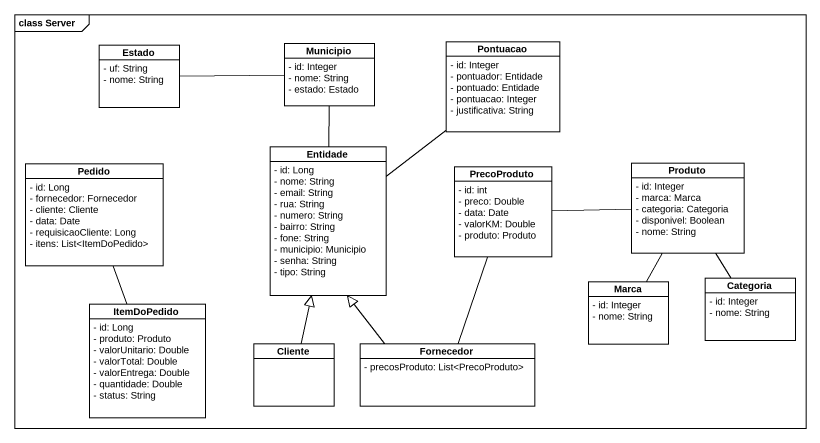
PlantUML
@startuml
mainframe class Server
hide circle
hide empty members
skinparam classAttributeIconSize 0
class Estado {
  - uf: String
  - nome: String
}
class Municipio {
  - id: Integer
  - nome: String
  - estado: Estado
}
class Pontuacao {
  - id: Integer
  - pontuador: Entidade
  - pontuado: Entidade
  - pontuacao: Integer
  - justificativa: String
}
class Entidade {
  - id: Long
  - nome: String
  - email: String
  - rua: String
  - numero: String
  - bairro: String
  - fone: String
  - municipio: Municipio
  - senha: String
  - tipo: String
}
class Pedido {
  - id: Long
  - fornecedor: Fornecedor
  - cliente: Cliente
  - data: Date
  - requisicaoCliente: Long
  - itens: List<ItemDoPedido>
}
class PrecoProduto {
  - id: int
  - preco: Double
  - data: Date
  - valorKM: Double
  - produto: Produto
}
class Produto {
  - id: Integer
  - marca: Marca
  - categoria: Categoria
  - disponivel: Boolean
  - nome: String
}
class Categoria {
  - id: Integer
  - nome: String
}
class ItemDoPedido {
  - id: Long
  - produto: Produto
  - valorUnitario: Double
  - valorTotal: Double
  - valorEntrega: Double
  - quantidade: Double
  - status: String
}
class Marca {
  - id: Integer
  - nome: String
}
class Cliente
class Fornecedor {
  - precosProduto: List<PrecoProduto>
}
Municipio -left- Estado
Municipio -- Entidade
Entidade -up- Pontuacao
Pedido -- ItemDoPedido
PrecoProduto -right- Produto
Categoria -up- Produto
Marca -up- Produto
Cliente -up-|> Entidade
Fornecedor -up-|> Entidade
Fornecedor -up- PrecoProduto
@enduml
